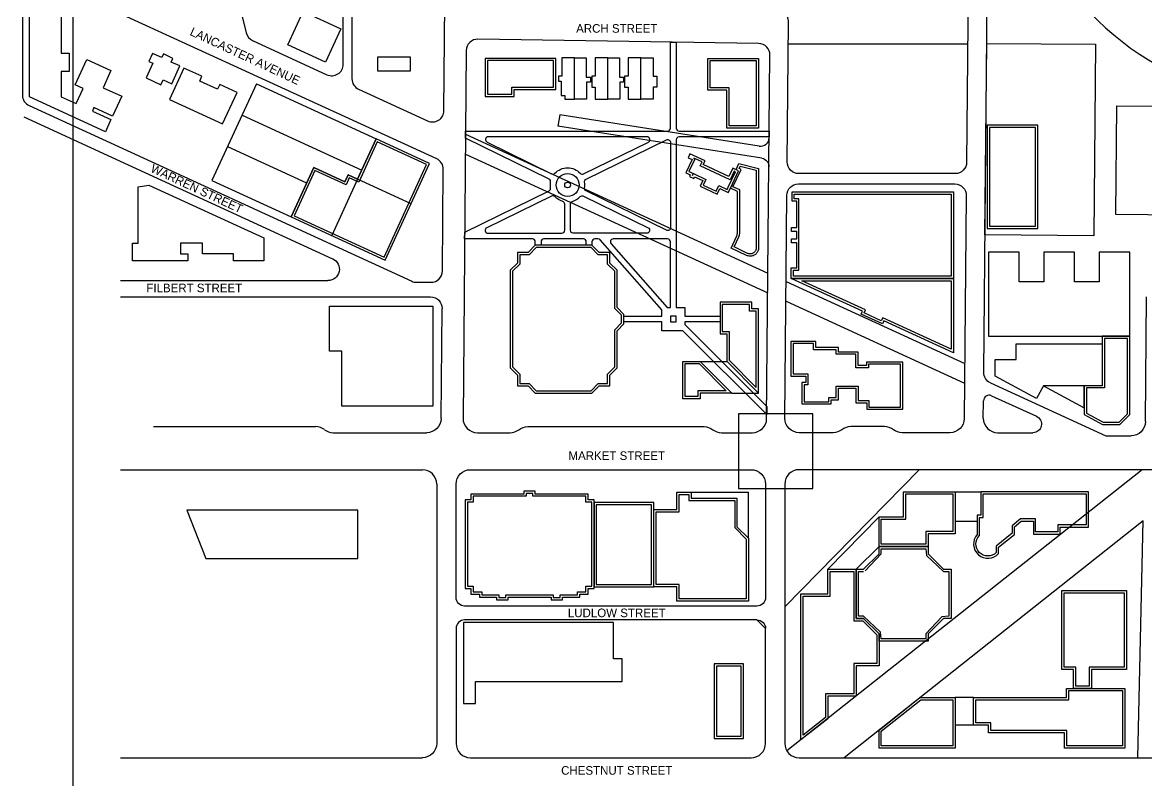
# Model space of a CAD drawing. Extents: x -2952 to 1328, y -1914 to 3293.
# Drawn here: x -2926 to -965, y -25 to 1296 of the extents above; entities that cross this region are included whole.
import ezdxf
from ezdxf.enums import TextEntityAlignment as Align

# ---------------------------------------------------------------- set-up
doc = ezdxf.new("R2010")
doc.units = 0
doc.linetypes.add('$$DASHED$$', pattern=[0])
doc.linetypes.add('DOT', pattern=[0])
for name, color, linetype in [('1', 7, 'CONTINUOUS'), ('14', 7, 'CONTINUOUS'), ('15', 7, 'CONTINUOUS'), ('3', 7, 'CONTINUOUS'), ('4', 7, 'CONTINUOUS'), ('46', 7, 'CONTINUOUS'), ('5', 7, 'CONTINUOUS')]:
    doc.layers.add(name, color=color, linetype=linetype)

msp = doc.modelspace()

# ---------------------------------------------------------------- linework, layer by layer
at = {"layer": '1', "color": 0, "linetype": 'CONTINUOUS'}
msp.add_lwpolyline([(161.4, -707.2), (161.4, 3292.8), (-2838.6, 3292.8), (-2838.6, -707.2)], close=True, dxfattribs=at)
at = {"layer": '14', "color": 0, "linetype": 'CONTINUOUS'}
msp.add_line((-2418.4, 1043.5), (-2457.9, 957.5), dxfattribs=at)
at = {"layer": '14', "color": 0, "linetype": 'DOT'}
for p, q in [((-2341.9, 1023.3), (-2387, 925)), ((-2248.4, 980.5), (-2341.9, 1023.3))]:
    msp.add_line(p, q, dxfattribs=at)
at = {"layer": '14', "color": 0, "linetype": '$$DASHED$$'}
for p in [(-1759.9, 477.3), (-1659.9, 397.3)]:
    msp.add_line(p, (-1659.9, 477.3), dxfattribs=at)
at = {"layer": '14', "color": 0, "linetype": 'CONTINUOUS'}
for points in [[(-2859, 1315.4), (-2859, 1243.2), (-2844.7, 1243.2), (-2844.7, 1211.2), (-2859, 1211.2), (-2859, 1167.1), (-2832.8, 1155), (-2820.6, 1181.5), (-2834.3, 1187.8), (-2814, 1232.1), (-2772, 1212.9), (-2785.8, 1182.8), (-2753.3, 1167.9), (-2769.1, 1133.3), (-2801.7, 1148.2), (-2804.5, 1142), (-2772, 1127.1), (-2781.6, 1106.1), (-2913.9, 1166.7), (-2913.9, 1166.7), (-2913.9, 1368.1)], [(-1679, 1002), (-1691.4, 1007.8), (-1677.2, 1038.1), (-1682, 1040.4), (-1681.6, 1040.2), (-1676.7, 1050.8), (-1642.2, 1041.8), (-1642.2, 903.5)], [(-1686.9, 1010.1), (-1672.7, 1040.4), (-1676.3, 1042.1), (-1674.5, 1046.1), (-1646.2, 1038.7), (-1646.2, 903.5)], [(-1681.6, 1040.2), (-1676.7, 1050.8), (-1642.2, 1041.8), (-1642.2, 903.5)], [(-1679, 930.5), (-1679, 1002), (-1691.4, 1007.8)], [(-1675, 930.5), (-1675, 1004.6), (-1686.9, 1010.1)], [(-1679, 930.5), (-1679, 1002)], [(-1663, 890.3), (-1690.3, 903.1), (-1680.4, 924.3)], [(-1663, 890.3), (-1690.3, 903.1), (-1680.4, 924.3)], [(-1661.3, 893.9), (-1685, 905.1), (-1676.8, 922.6)], [(-1456.1, 340.4), (-1428.1, 370.1), (-1428.1, 379), (-1350.3, 379), (-1349.1, 367.3), (-1319.4, 339.3), (-1310.5, 339.3), (-1310.5, 261.4), (-1322.3, 260.3), (-1350.3, 230.6), (-1350.3, 221.6), (-1428.1, 221.6), (-1429.3, 233.4), (-1458.9, 261.4), (-1467.9, 261.4), (-1467.9, 339.3), (-1458.9, 339.3)]]:
    msp.add_lwpolyline(points, dxfattribs=at)
for points in [[(-2436.8, 1315.6), (-2371.2, 1285.5), (-2397.9, 1227.3), (-2463.5, 1257.4)], [(-2710.9, 1199.8), (-2685, 1187.9), (-2681, 1196.5), (-2665.9, 1189.6), (-2651.7, 1220.6), (-2666.8, 1227.5), (-2663.9, 1233.9), (-2680.6, 1241.6), (-2683.5, 1235.2), (-2699.6, 1242.5), (-2706, 1228.6), (-2699.1, 1225.5), (-2710.9, 1199.8)], [(-2306.7, 1236.7), (-2249.8, 1236.7), (-2249.8, 1211.8), (-2306.7, 1211.8)], [(-2644.9, 1217.1), (-2670.1, 1162.1), (-2577.4, 1119.6), (-2552.1, 1174.6), (-2582.3, 1188.4), (-2586.2, 1180), (-2617.2, 1194.2), (-2613.3, 1202.6), (-2644.9, 1217.1)], [(-1985.3, 1227.2), (-1985.3, 1202.9), (-1991.2, 1202.9), (-1991.2, 1194.4), (-1986.6, 1194.4), (-1986.6, 1169.4), (-1980.2, 1169.4), (-1980.2, 1162.8), (-1963.3, 1162.8), (-1963.3, 1234.9), (-1985.3, 1234.9)], [(-1963.3, 1234.9), (-1942.9, 1234.9), (-1942.9, 1201.4), (-1935.7, 1201.4), (-1935.7, 1192.5), (-1942.5, 1192.5), (-1942.5, 1162.8), (-1963.3, 1162.8)], [(-1927.2, 1227.2), (-1927.2, 1202.9), (-1933.2, 1202.9), (-1933.2, 1183.6), (-1927.2, 1183.6), (-1927.2, 1162.8), (-1905.2, 1162.8), (-1905.2, 1234.9), (-1927.2, 1234.9)], [(-1905.2, 1234.9), (-1884.8, 1234.9), (-1884.8, 1201.4), (-1877.6, 1201.4), (-1877.6, 1192.5), (-1884.4, 1192.5), (-1884.4, 1162.8), (-1905.2, 1162.8)], [(-1870, 1227.2), (-1870, 1202.9), (-1875.9, 1202.9), (-1875.9, 1183.6), (-1870, 1183.6), (-1870, 1162.8), (-1847.9, 1162.8), (-1847.9, 1234.9), (-1870, 1234.9)], [(-1825.9, 1227.2), (-1825.9, 1202.9), (-1820, 1202.9), (-1820, 1183.6), (-1825.9, 1183.6), (-1825.9, 1162.8), (-1847.9, 1162.8), (-1847.9, 1234.9), (-1825.9, 1234.9)], [(-1243.3, 937.3), (-1154.9, 937.3), (-1154.9, 1117.5), (-1243.3, 1117.5)], [(-1239.3, 941.3), (-1158.9, 941.3), (-1158.9, 1113.5), (-1239.3, 1113.5)], [(-2457.9, 957.5), (-2293.6, 882.1), (-2216.2, 1050.8), (-2309.6, 1093.7), (-2341.9, 1023.3), (-2358.2, 1030.8), (-2363.8, 1018.5), (-2418.4, 1043.5)], [(-2452.6, 959.5), (-2295.5, 887.4), (-2221.5, 1048.8), (-2307.6, 1088.4), (-2339.9, 1018), (-2356.2, 1025.5), (-2361.8, 1013.2), (-2416.5, 1038.2)], [(-1735.6, 1055.4), (-1761.9, 1067.7), (-1765.2, 1060.7), (-1758.2, 1057.4), (-1768.9, 1034.5), (-1765.2, 1032.7), (-1761.5, 1031), (-1762.9, 1028.1), (-1755.4, 1024.5), (-1754, 1027.6), (-1739.4, 1020.8), (-1743.9, 1011.2), (-1714.2, 997.2), (-1709.7, 1006.8), (-1695.1, 1000), (-1691.4, 1007.8), (-1677.2, 1038.1), (-1686.9, 1042.6), (-1693.9, 1027.7), (-1738.7, 1048.7)], [(-1740.9, 1053.4), (-1754.9, 1060), (-1753.9, 1057.2), (-1763.6, 1036.4), (-1763.5, 1036.4), (-1756.2, 1032.9), (-1757.6, 1030), (-1757.4, 1029.9), (-1755.9, 1032.9), (-1734.1, 1022.7), (-1738.6, 1013.1), (-1716.1, 1002.6), (-1711.6, 1012.2), (-1697, 1005.3), (-1695, 1009.5), (-1682.5, 1036.2), (-1684.9, 1037.3), (-1691.9, 1022.4), (-1744, 1046.8)], [(-2637.9, 880.8), (-2734.4, 880.8), (-2734.4, 911.7), (-2724.4, 911.7), (-2724.4, 1009.8), (-2706.1, 1012.9), (-2505.2, 920.8), (-2505.2, 880.8), (-2558.4, 880.8), (-2558.4, 893), (-2612.3, 893), (-2612.3, 911.7), (-2650.6, 911.7), (-2650.6, 893), (-2637.9, 893), (-2637.9, 880.8)], [(-1583.9, 1001.1), (-1302.1, 1001.1), (-1302.1, 850.3), (-1585.2, 850.3), (-1585.2, 868.6), (-1575.7, 868.6), (-1575.7, 912.4), (-1584.5, 912.4), (-1584.5, 919.2), (-1575.7, 919.2), (-1575.7, 932.2), (-1584.5, 932.2), (-1584.5, 939), (-1575.7, 939), (-1575.7, 985), (-1583.9, 985)], [(-1579.9, 997.1), (-1306.1, 997.1), (-1306.1, 854.3), (-1581.2, 854.3), (-1581.2, 864.6), (-1571.7, 864.6), (-1571.7, 916.4), (-1572.8, 916.4), (-1571.7, 917.2), (-1571.7, 936.2), (-1572.8, 936.2), (-1571.7, 937.1), (-1571.7, 989), (-1579.9, 989)], [(-2062.9, 895.6), (-2062.9, 876.9), (-2075.4, 864.4), (-2075.4, 694.1), (-2062.9, 681.6), (-2062.9, 662.9), (-2044.2, 662.9), (-2031.7, 650.4), (-1932.9, 650.4), (-1920.3, 662.9), (-1901.7, 662.9), (-1901.7, 681.6), (-1889.1, 694.1), (-1889.1, 759.1), (-1877.3, 770.9), (-1877.3, 787.6), (-1889.1, 799.4), (-1889.1, 864.4), (-1901.7, 876.9), (-1901.7, 895.6), (-1920.3, 895.6), (-1932.9, 908.1), (-2031.7, 908.1), (-2044.2, 895.6)], [(-2058.9, 891.6), (-2058.9, 875.3), (-2071.4, 862.7), (-2071.4, 695.8), (-2058.9, 683.2), (-2058.9, 666.9), (-2042.6, 666.9), (-2030, 654.4), (-1934.5, 654.4), (-1922, 666.9), (-1905.7, 666.9), (-1905.7, 683.2), (-1893.1, 695.8), (-1893.1, 760.7), (-1881.3, 772.6), (-1881.3, 785.9), (-1893.1, 797.8), (-1893.1, 862.7), (-1905.7, 875.3), (-1905.7, 891.6), (-1922, 891.6), (-1934.5, 904.1), (-2030, 904.1), (-2042.6, 891.6)], [(-1240.8, 896.2), (-1240.8, 749.7), (-994.7, 749.7), (-994.7, 896.2), (-1048.2, 896.2), (-1048.2, 844), (-1091, 844), (-1091, 896.2), (-1144.5, 896.2), (-1144.5, 844), (-1187.3, 844), (-1187.3, 896.2), (-1240.8, 896.2)], [(-1585.2, 850.3), (-1302.1, 850.3), (-1302.1, 720.4), (-1423.7, 776.2), (-1426.1, 771), (-1463.3, 788), (-1460.9, 793.3)], [(-1566.9, 846.3), (-1306.1, 846.3), (-1306.1, 726.7), (-1425.7, 781.5), (-1428.1, 776.3), (-1458, 790), (-1455.6, 795.2)], [(-2210.7, 802), (-2210.7, 627.4), (-2369.3, 627.4), (-2369.3, 723.5), (-2390.8, 723.5), (-2390.8, 802)], [(-1585.9, 740.5), (-1585.9, 679.7), (-1560, 679.7), (-1560, 668.5), (-1566.8, 668.5), (-1566.8, 631.3), (-1515.6, 631.3), (-1515.6, 638.8), (-1502.7, 638.8), (-1502.7, 658.6), (-1472.7, 658.6), (-1472.7, 633.2), (-1453.6, 633.2), (-1453.6, 622), (-1390.8, 622), (-1390.8, 704.5), (-1454.2, 704.5), (-1454.2, 698.3), (-1468.6, 698.3), (-1468.6, 721.9), (-1502.7, 721.9), (-1502.7, 730), (-1542.2, 730), (-1542.2, 740.5)], [(-1581.9, 736.5), (-1581.9, 683.7), (-1556, 683.7), (-1556, 664.5), (-1562.8, 664.5), (-1562.8, 635.3), (-1519.6, 635.3), (-1519.6, 642.8), (-1506.7, 642.8), (-1506.7, 662.6), (-1468.7, 662.6), (-1468.7, 637.2), (-1449.6, 637.2), (-1449.6, 626), (-1394.8, 626), (-1394.8, 700.5), (-1450.2, 700.5), (-1450.2, 694.3), (-1472.6, 694.3), (-1472.6, 717.9), (-1506.7, 717.9), (-1506.7, 726), (-1546.2, 726), (-1546.2, 736.5)], [(-1193, 709.1), (-1193, 736.4), (-1042.9, 736.4), (-1042.9, 663.2), (-1145.3, 663.2), (-1157.4, 640.8), (-1229.5, 679.7), (-1229.5, 709.1), (-1193, 709.1)], [(-1145.3, 663.2), (-1074, 624.7), (-1074, 663.2)], [(-2154.3, 309.7), (-2144.3, 309.7), (-2144.3, 299.7), (-2129.3, 299.7), (-2129.3, 294.7), (-2099.3, 294.7), (-2099.3, 289.7), (-2079.3, 289.7), (-2079.3, 294.7), (-2004.3, 294.7), (-2004.3, 289.7), (-1984.3, 289.7), (-1984.3, 294.7), (-1954.3, 294.7), (-1954.3, 299.7), (-1939.3, 299.7), (-1939.3, 309.7), (-1929.3, 309.7), (-1929.3, 464.3), (-1939.3, 464.3), (-1939.3, 474.3), (-2031.8, 474.3), (-2031.8, 479.3), (-2051.8, 479.3), (-2051.8, 474.3), (-2144.3, 474.3), (-2144.3, 464.3), (-2154.3, 464.3)], [(-2150.3, 313.7), (-2140.3, 313.7), (-2140.3, 303.7), (-2125.3, 303.7), (-2125.3, 298.7), (-2095.3, 298.7), (-2095.3, 293.7), (-2083.3, 293.7), (-2083.3, 298.7), (-2000.3, 298.7), (-2000.3, 293.7), (-1988.3, 293.7), (-1988.3, 298.7), (-1958.3, 298.7), (-1958.3, 303.7), (-1943.3, 303.7), (-1943.3, 313.7), (-1933.3, 313.7), (-1933.3, 460.3), (-1943.3, 460.3), (-1943.3, 470.3), (-2035.8, 470.3), (-2035.8, 475.3), (-2047.8, 475.3), (-2047.8, 470.3), (-2140.3, 470.3), (-2140.3, 460.3), (-2150.3, 460.3)], [(-1679.9, 467.3), (-1679.9, 417.3), (-1659.9, 397.3), (-1659.9, 287.7), (-1784.9, 287.7), (-1784.9, 312.7), (-1824.9, 312.7), (-1824.9, 447.3), (-1784.9, 447.3), (-1784.9, 447.3), (-1784.9, 477.3), (-1759.9, 477.3), (-1759.9, 467.3)], [(-1683.9, 463.3), (-1683.9, 415.7), (-1663.9, 395.7), (-1663.9, 291.7), (-1780.9, 291.7), (-1780.9, 316.7), (-1820.9, 316.7), (-1820.9, 443.3), (-1780.9, 443.3), (-1780.9, 473.3), (-1763.9, 473.3), (-1763.9, 463.3)], [(-2341.1, 445.9), (-2639.9, 445.9), (-2606.8, 361.7), (-2341.1, 361.7)], [(-1458.9, 343.3), (-1432.1, 370.1), (-1432.1, 383), (-1346.3, 383), (-1346.3, 370.1), (-1319.4, 343.3), (-1306.5, 343.3), (-1306.5, 257.4), (-1319.4, 257.4), (-1346.3, 230.6), (-1346.3, 217.6), (-1432.1, 217.6), (-1432.1, 230.6), (-1458.9, 257.4), (-1471.9, 257.4), (-1471.9, 343.3), (-1458.9, 343.3)], [(-1113.1, 305.9), (-1000.4, 305.9), (-1000.4, 168.3), (-1061.2, 168.3), (-1061.2, 135.5), (-1092.8, 135.5), (-1092.8, 168.3), (-1113.1, 168.3)], [(-1109.1, 301.9), (-1004.4, 301.9), (-1004.4, 172.3), (-1065.2, 172.3), (-1065.2, 139.5), (-1088.8, 139.5), (-1088.8, 172.3), (-1109.1, 172.3)], [(-1895.4, 250.5), (-2157.3, 250.5), (-2157.3, 109.1), (-2136.3, 109.1), (-2136.3, 147.2), (-1880.4, 147.2), (-1880.4, 186.8), (-1895.4, 186.8)], [(-1668.3, 178), (-1719.7, 178), (-1719.7, 48.3), (-1668.3, 48.3)], [(-1672.3, 174), (-1715.7, 174), (-1715.7, 52.3), (-1672.3, 52.3)], [(-1105.2, 135.5), (-1003.2, 135.5), (-1003.2, 31.3), (-1108.7, 31.3), (-1108.7, 58.2), (-1241.1, 58.2), (-1241.1, 71.3), (-1267.3, 71.3), (-1267.3, 119.4), (-1105.2, 119.4)], [(-1101.2, 131.5), (-1007.2, 131.5), (-1007.2, 35.3), (-1104.7, 35.3), (-1104.7, 62.2), (-1237.1, 62.2), (-1237.1, 75.3), (-1263.3, 75.3), (-1263.3, 115.4), (-1101.2, 115.4)]]:
    msp.add_lwpolyline(points, close=True, dxfattribs=at)
for points in [[(-1680.4, 924.3, 0.05487), (-1679.4, 927.3, 0.054875), (-1679, 930.5, 0.054875)], [(-1680.4, 924.3, 0.05487), (-1679.4, 927.3, 0.054875), (-1679, 930.5, 0.054875)], [(-1676.8, 922.6, 0.055058), (-1675.5, 926.4, 0.055062), (-1675, 930.5, 0.055062)], [(-1642.2, 903.5, -0.050289), (-1642.5, 900.6, -0.050285), (-1643.4, 897.8, -0.050279), (-1644.8, 895.2, -0.050272), (-1646.7, 893, -0.050265), (-1649, 891.2, -0.050259), (-1651.6, 889.9, -0.050256), (-1654.4, 889.1, -0.050255), (-1657.3, 889, -0.050257), (-1660.2, 889.4, -0.050261), (-1663, 890.3, -0.050261)], [(-1642.2, 903.5, -0.050289), (-1642.5, 900.6, -0.050285), (-1643.4, 897.8, -0.050279), (-1644.8, 895.2, -0.050272), (-1646.7, 893, -0.050265), (-1649, 891.2, -0.050259), (-1651.6, 889.9, -0.050256), (-1654.4, 889.1, -0.050255), (-1657.3, 889, -0.050257), (-1660.2, 889.4, -0.050261), (-1663, 890.3, -0.050261)], [(-1646.2, 903.5, -0.050346), (-1646.5, 901.4, -0.050341), (-1647.1, 899.4, -0.050332), (-1648.1, 897.5, -0.050322), (-1649.5, 895.9, -0.050313), (-1651.1, 894.6, -0.050305), (-1653, 893.6, -0.0503), (-1655.1, 893.1, -0.050298), (-1657.2, 892.9, -0.050301), (-1659.3, 893.2, -0.050307), (-1661.3, 893.9, -0.050307)], [(-1116, 416.4), (-1066.7, 416.4), (-1066.7, 478.4), (-1254.3, 478.4), (-1254.3, 437.6), (-1261, 437.6), (-1261, 403.5, 0.998434), (-1223.6, 370.7), (-1223.6, 381.4), (-1195.9, 403.9), (-1195.9, 417.2), (-1183.9, 426.9), (-1162.8, 426.9), (-1162.8, 404.5), (-1116, 404.5), (-1116, 416.4)], [(-1227.6, 372.3, -0.998266), (-1257, 401.9), (-1257, 433.6), (-1250.3, 433.6), (-1250.3, 474.4), (-1070.7, 474.4), (-1070.7, 420.4), (-1120, 420.4), (-1120, 408.5), (-1158.8, 408.5), (-1158.8, 430.9), (-1185.3, 430.9), (-1199.9, 419.1), (-1199.9, 405.8), (-1227.6, 383.4), (-1227.6, 372.3), (-1227.6, 372.3)]]:
    msp.add_lwpolyline(points, format="xyb", dxfattribs=at)
at = {"layer": '15', "color": 0, "linetype": '$$DASHED$$'}
for p, q in [((-1744.2, 705.6), (-1697.5, 705.6)), ((-1689, 650.4), (-1642.2, 650.4)), ((-1299.2, 478.4), (-1254.3, 478.4)), ((-1432.1, 434.7), (-1521.6, 343.3)), ((-1299.2, 426.8), (-1261, 426.8)), ((-1432.1, 383), (-1471.9, 343.3)), ((-1267.3, 119.4), (-1299.2, 119.4)), ((-1267.3, 71.3), (-1299.2, 71.3))]:
    msp.add_line(p, q, dxfattribs=at)
at = {"layer": '15', "color": 0, "linetype": 'CONTINUOUS'}
msp.add_line((-994.7, 612.7), (-1011.7, 595.8), dxfattribs=at)
for points in [[(-2068.5, 1179.8), (-1996, 1179.8), (-1996, 1233.9), (-2119.2, 1233.9), (-2119.2, 1167.3), (-2068.5, 1167.3)], [(-2072.5, 1183.8), (-2000, 1183.8), (-2000, 1229.9), (-2115.2, 1229.9), (-2115.2, 1171.3), (-2072.5, 1171.3)], [(-1697.5, 1178.6), (-1730.7, 1178.6), (-1730.7, 1233.9), (-1642.2, 1233.9), (-1642.2, 1112.3), (-1697.5, 1112.3)], [(-1693.5, 1182.6), (-1726.7, 1182.6), (-1726.7, 1229.9), (-1646.2, 1229.9), (-1646.2, 1116.3), (-1693.5, 1116.3)], [(-1709.5, 809), (-1709.5, 753.8), (-1697.5, 753.8), (-1697.5, 706.1), (-1642.2, 650.4), (-1642.2, 797), (-1654.2, 797), (-1654.2, 809)], [(-1705.5, 805), (-1705.5, 757.8), (-1693.5, 757.8), (-1693.5, 707.7), (-1646.2, 660.1), (-1646.2, 793), (-1658.2, 793), (-1658.2, 805)], [(-1074, 663.2), (-1074, 613), (-1042, 595.8), (-1011.7, 595.8), (-994.7, 612.7), (-994.7, 749.7), (-1042.9, 749.7), (-1042.9, 663.2)], [(-1070, 659.2), (-1070, 615.4), (-1041, 599.8), (-1013.4, 599.8), (-998.7, 614.4), (-998.7, 745.7), (-1038.9, 745.7), (-1038.9, 659.2)], [(-1774.3, 705.6), (-1744.2, 705.6), (-1689, 650.4), (-1744.1, 650.4), (-1744.1, 640.4), (-1774.3, 640.4)], [(-1770.3, 701.6), (-1745.9, 701.6), (-1698.6, 654.4), (-1748.1, 654.4), (-1748.1, 644.4), (-1770.3, 644.4)], [(-1299.2, 478.4), (-1299.2, 404.9), (-1346.3, 404.9), (-1346.3, 383), (-1432.1, 383), (-1432.1, 434.7), (-1389.2, 434.7), (-1389.2, 478.4)], [(-1303.2, 474.4), (-1303.2, 408.9), (-1350.3, 408.9), (-1350.3, 387), (-1428.1, 387), (-1428.1, 430.7), (-1385.2, 430.7), (-1385.2, 474.4)], [(-1929.3, 312.7), (-1824.9, 312.7), (-1824.9, 459.7), (-1929.3, 459.7)], [(-1925.3, 316.7), (-1828.9, 316.7), (-1828.9, 455.7), (-1925.3, 455.7)], [(-1568.2, 45.7), (-1568.2, 300.3), (-1521.6, 300.3), (-1521.6, 343.3), (-1471.9, 343.3), (-1471.9, 257.4), (-1458.9, 257.4), (-1432.1, 230.6), (-1432.1, 174.9), (-1471.9, 174.9), (-1471.9, 121.9), (-1521.6, 121.9), (-1521.6, 82.6)], [(-1564.2, 54), (-1564.2, 296.3), (-1517.6, 296.3), (-1517.6, 339.3), (-1475.9, 339.3), (-1475.9, 253.4), (-1460.6, 253.4), (-1436.1, 228.9), (-1436.1, 178.9), (-1475.9, 178.9), (-1475.9, 125.9), (-1525.6, 125.9), (-1525.6, 84.5)], [(-1360.6, 119.4), (-1299.2, 119.4), (-1299.2, 31.3), (-1432.1, 31.3), (-1432.1, 62.8)], [(-1359.2, 115.4), (-1303.2, 115.4), (-1303.2, 35.3), (-1428.1, 35.3), (-1428.1, 60.9)]]:
    msp.add_lwpolyline(points, close=True, dxfattribs=at)
at = {"layer": '3', "color": 0, "linetype": 'CONTINUOUS'}
for p, q in [((-1249.4, 686.6), (-1237.7, 1985.1)), ((-1589.9, 1259.2), (-1277.5, 1259.2)), ((-2518.4, 1189.5), (-2595.8, 1020.8)), ((-2518.4, 1189.5), (-2309.6, 1093.7)), ((-2923.9, 1131.7), (-2385.3, 884.6)), ((-2543.4, 1135), (-2334.6, 1039.2)), ((-2568.7, 1080), (-2430.7, 1016.7)), ((-2341.9, 1023.3), (-2309.6, 1093.7)), ((-2457.9, 957.5), (-2418.4, 1043.5)), ((-2418.4, 1043.5), (-2363.8, 1018.5)), ((-2595.8, 1020.8), (-2457.9, 957.5)), ((-2363.8, 1018.5), (-2358.2, 1030.8)), ((-2358.2, 1030.8), (-2341.9, 1023.3)), ((-2755.5, 846.4), (-2393.6, 846.4)), ((-2755.5, 818), (-2214.3, 818)), ((-967.3, 600.5), (-965.4, 818.1)), ((-2196.1, 606), (-2194.3, 797.8)), ((-1237.7, 668.2), (-1036.1, 575.7)), ((-1250.1, 606.5), (-1249.8, 636.8)), ((-1235.7, 645.8), (-1157.3, 609.9)), ((-2698, 591.8), (-2414.9, 591.8)), ((-2384.2, 581.2), (-2221.1, 581.2)), ((-1225.1, 581.2), (-1163.6, 581.2)), ((-1036.1, 575.7), (-992.3, 575.7)), ((-2755.5, 516.7), (-2228.7, 516.7)), ((-2203.7, 491.7), (-2203.7, 39.5)), ((-2755.5, 14.5), (-2228.7, 14.5))]:
    msp.add_line(p, q, dxfattribs=at)
at = {"layer": '3', "color": 0, "linetype": '$$DASHED$$'}
for p, q in [((-1989.1, 1135.3), (-1992.2, 1115.5)), ((-1641, 1080.8), (-1989.1, 1135.3)), ((-2153.4, 1101.6), (-1625.8, 859.6)), ((-1636.8, 1059.9), (-1992.2, 1115.5)), ((-2153.7, 1067), (-1626.1, 824.9)), ((-1594, 845), (-1282.5, 702.1)), ((-1594.3, 810.4), (-1282.8, 667.4)), ((-1362.3, 516.7), (-1596.5, 277.6)), ((-972.7, 516.7), (-1592.7, 26.3)), ((-971.2, 427.4), (-1493.1, 14.5)), ((-980.3, 14.5), (-971.2, 427.4))]:
    msp.add_line(p, q, dxfattribs=at)
at = {"layer": '3', "color": 0, "linetype": 'CONTINUOUS'}
for points in [[(-1156.9, 2418.8, 0.014038), (-1194.4, 1654.3, 0.322028), (-875.4, 1190, 0.11884), (-470, 1145.7, -0.002762), (-136, 1186.6)], [(-2366.9, 1223.5), (-2366.9, 1436.1), (-2351.7, 1436.1), (-2351.7, 1198.2, 0.293209), (-2340.1, 1180.1), (-2219.6, 1124.8, 0.543688), (-2191.2, 1142.8), (-2187.3, 1579.2, 0.474691), (-2211.2, 1599), (-2576.3, 1527.6, 0.428949), (-2591.9, 1503.2), (-2536.1, 1278.3, 0.22825), (-2525, 1264.9), (-2395.2, 1205.4, 0.546605), (-2366.9, 1223.5)], [(-1629.3, 1512.4), (-1291.7, 1550.7, -0.450369), (-1275, 1535.6), (-1279.3, 1052.8, -0.411744), (-1299.3, 1032.9), (-1572.1, 1032.9, -0.416858), (-1592.1, 1053.1), (-1589.9, 1297, 0.068092), (-1590.6, 1302.4), (-1642.1, 1493.6, -0.458893), (-1629.3, 1512.4)], [(-2213.8, 843.5, 0.411821), (-2193.8, 863.3), (-2192.2, 1040.3, 0.295917), (-2203.8, 1058.7), (-2898.1, 1377.2, 0.546605), (-2926.4, 1359), (-2926.4, 1169.7, 0.293155), (-2914.8, 1151.6), (-2247.3, 845.3, 0.10795), (-2238.9, 843.5), (-2213.8, 843.5)], [(-2152.1, 1247.5), (-2157.8, 606.5, 0.41685), (-2132.8, 581.2), (-2075.6, 581.2, 0.166773), (-2060.2, 586.5, -0.166773), (-2044.9, 591.8), (-1737.4, 591.8, -0.166773), (-1722.1, 586.5, 0.166773), (-1706.8, 581.2), (-1653.1, 581.2, 0.411582), (-1628.1, 606), (-1622.4, 1239.5, 0.412268), (-1642.1, 1259.7), (-2131.8, 1267.4, 0.416161), (-2152.1, 1247.5), (-2152.1, 1247.5)], [(-1785.9, 1261.9), (-1785.9, 1112.1, 0.414214), (-1780.9, 1107.1), (-1623.6, 1107.1), (-1623.6, 1097.1), (-1780.9, 1097.1, 0.414214), (-1785.9, 1092.1), (-1785.9, 799.5), (-1770.7, 799.5), (-1770.7, 784.3), (-1709.5, 784.3), (-1709.5, 774.3), (-1770.7, 774.3), (-1770.7, 769.6), (-1627.9, 626.8), (-1628, 612.8), (-1774.3, 759), (-1811.2, 759), (-1811.2, 774.3), (-1877.3, 774.3), (-1877.3, 784.3), (-1811.2, 784.3), (-1811.2, 795.5), (-1918.8, 917.4, 0.215197), (-1922.5, 919.1), (-1927.9, 919.1, 0.414214), (-1932.9, 914.1), (-1932.9, 908.1), (-1942.9, 908.1), (-1942.9, 914.1, 0.414214), (-1947.9, 919.1), (-2016.7, 919.1, 0.414214), (-2021.7, 914.1), (-2021.7, 908.1), (-2031.7, 908.1), (-2031.7, 914.1, 0.414214), (-2036.7, 919.1), (-2155, 919.1), (-2154.9, 930.9), (-2007.8, 1002.9, 0.331679), (-2005, 1008.2, -0.083159), (-2005, 1018.1, 0.331679), (-2007.7, 1023.4), (-2153.4, 1095), (-2153.3, 1107.1), (-1800.9, 1107.1, 0.414214), (-1795.9, 1112.1), (-1795.9, 1262.1), (-1785.9, 1261.9)], [(-1947.5, 1032.4), (-1834.5, 1087.7, 0.794995), (-1836.7, 1097.1), (-2113.6, 1097.1, 0.794325), (-2115.8, 1087.7), (-2003.3, 1032.4, 0.331679), (-1997.5, 1033.5, -0.43782), (-1953.4, 1033.5, 0.331679), (-1947.5, 1032.4), (-1947.5, 1032.4)], [(-1943.1, 1023.4), (-1803.1, 1091.8, -0.554662), (-1795.9, 1087.3), (-1795.9, 938.6, -0.555199), (-1803.1, 934.1), (-1943.1, 1002.8, -0.331679), (-1945.9, 1008.2, 0.083159), (-1945.8, 1018.1, -0.331679), (-1943.1, 1023.4), (-1943.1, 1023.4)], [(-1592.7, 995.1, -0.411582), (-1572.7, 1014.9), (-1299.8, 1014.9, -0.41685), (-1279.8, 994.8), (-1283.3, 606, -0.411582), (-1308.3, 581.2), (-1391.8, 581.2, -0.166773), (-1407.1, 586.5, 0.166773), (-1422.5, 591.8), (-1481.5, 591.8, 0.166773), (-1496.9, 586.5, -0.166773), (-1512.2, 581.2), (-1571.2, 581.2, -0.41685), (-1596.2, 606.5), (-1592.7, 995.1), (-1592.7, 995.1)], [(-1980.4, 934.1), (-1980.4, 979.6, 0.331679), (-1984, 984.4, -0.134917), (-1997.5, 992.8, 0.331679), (-2003.4, 993.9), (-2116.4, 938.6, 0.794995), (-2114.2, 929.1), (-1985.4, 929.1, 0.414214), (-1980.4, 934.1)], [(-1947.5, 993.9), (-1835, 938.6, -0.794325), (-1837.2, 929.1), (-1965.4, 929.1, -0.414214), (-1970.4, 934.1), (-1970.4, 979.6, -0.331679), (-1966.9, 984.4, 0.134498), (-1953.4, 992.8, -0.331679), (-1947.5, 993.9), (-1947.5, 993.9)], [(-1899.6, 910.8), (-1801.4, 799.5), (-1795.9, 799.5), (-1795.9, 914.1, 0.414214), (-1800.9, 919.1), (-1895.9, 919.1, 0.645824), (-1899.6, 910.8)], [(-2170, 293.9), (-2170, 491.7, -0.414214), (-2145, 516.7), (-1655.1, 516.7, -0.414214), (-1630.1, 491.7), (-1630.1, 293.9, -0.414222), (-1645.1, 278.9), (-2155, 278.9, -0.414222), (-2170, 293.9), (-2170, 293.9)], [(-497.7, 516.7), (-1571.5, 516.7, 0.414214), (-1596.5, 491.7), (-1596.5, 39.5, 0.414214), (-1571.5, 14.5), (49.4, 14.5, 0.414214), (74.4, 39.5), (74.4, 211.8, 0.414214), (49.4, 236.8), (-422.7, 236.8, -0.414206), (-472.7, 286.8), (-472.7, 491.7, 0.414214), (-497.7, 516.7)], [(-1596.5, 491.7), (-1596.5, 39.5, 0.414214), (-1571.5, 14.5), (49.4, 14.5, 0.414214), (74.4, 39.5), (74.4, 211.8, 0.414214), (49.4, 236.8), (-422.7, 236.8, -0.414206), (-472.7, 286.8), (-472.7, 491.7, 0.414214), (-497.7, 516.7), (-1571.5, 516.7, 0.414214), (-1596.5, 491.7)], [(-1645.1, 254.8), (-2155, 254.8, 0.414222), (-2170, 239.8), (-2170, 39.5, 0.414214), (-2145, 14.5), (-1655.1, 14.5, 0.414214), (-1630.1, 39.5), (-1630.1, 239.8), (-1645.1, 254.8)]]:
    msp.add_lwpolyline(points, format="xyb", dxfattribs=at)
for points in [[(-1795.9, 774.3), (-1785.9, 774.3), (-1785.9, 784.3), (-1795.9, 784.3)], [(-1795.9, 774.3), (-1785.9, 774.3), (-1785.9, 784.3), (-1795.9, 784.3)], [(-1677.3, 483.9), (-1547.3, 483.9), (-1547.3, 613.9), (-1677.3, 613.9)]]:
    msp.add_lwpolyline(points, close=True, dxfattribs=at)
for radius in [20, 5]:
    msp.add_circle((-1975.4, 1013.1), radius, dxfattribs=at)
at = {"layer": '3', "color": 0, "linetype": '$$DASHED$$'}
msp.add_arc((-1638.7, 1095.6), 15, 261.1074, 359.4847, dxfattribs=at)
at = {"layer": '3', "color": 0, "linetype": '$$DASHED$$', "extrusion": (0, 0, -1)}
msp.add_arc((1639.1, 1045.1), 15, 98.8926, 180.5153, dxfattribs=at)
at = {"layer": '3', "color": 0, "linetype": 'CONTINUOUS', "extrusion": (0, 0, -1)}
for centre, radius, start, end in [((2393.6, 866.4), 20, 114.6449, 270), ((2214.3, 798), 20, 90, 180.5153), ((1229.4, 686.4), 20, 294.6449, 0.5153), ((1163.6, 596.2), 15, 114.6449, 270), ((2221.1, 606.2), 25, 180.5153, 270), ((992.3, 600.7), 25, 180.5153, 270), ((1645.1, 239.8), 15, 89.9984, 180), ((2228.7, 39.5), 25, 180, 270)]:
    msp.add_arc(centre, radius, start, end, dxfattribs=at)
at = {"layer": '3', "color": 0, "linetype": 'CONTINUOUS'}
for centre, radius, start, end in [((-1239.8, 636.7), 10, 65.3551, 179.4847), ((-2414.9, 566.8), 25, 52.127, 90), ((-1225.1, 606.2), 25, 179.4847, 270), ((-2384.2, 606.2), 25, 232.127, 270), ((-2228.7, 491.7), 25, 0, 90)]:
    msp.add_arc(centre, radius, start, end, dxfattribs=at)
at = {"layer": '4', "color": 0, "linetype": 'CONTINUOUS'}
for points in [[(-1247.2, 926.2), (-1244.2, 1260.1), (-1054.2, 1258.4), (-1057.2, 924.5)], [(-685.1, 958.4), (-1018.9, 961.4), (-1017.2, 1151.4), (-683.4, 1148.4)]]:
    msp.add_lwpolyline(points, close=True, dxfattribs=at)
at = {"layer": '5', "color": 0, "linetype": 'CONTINUOUS'}
for points in [[(-1785.9, 1261.9), (-1785.9, 1112.1, 0.414214), (-1780.9, 1107.1), (-1623.6, 1107.1), (-1623.6, 1097.1), (-1780.9, 1097.1, 0.414214), (-1785.9, 1092.1), (-1785.9, 799.5), (-1770.7, 799.5), (-1770.7, 784.3), (-1709.5, 784.3), (-1709.5, 774.3), (-1770.7, 774.3), (-1770.7, 769.6), (-1627.9, 626.8), (-1628, 612.8), (-1774.3, 759), (-1811.2, 759), (-1811.2, 774.3), (-1877.3, 774.3), (-1877.3, 784.3), (-1811.2, 784.3), (-1811.2, 795.5), (-1918.8, 917.4, 0.215197), (-1922.5, 919.1), (-1927.9, 919.1, 0.414214), (-1932.9, 914.1), (-1932.9, 908.1), (-1942.9, 908.1), (-1942.9, 914.1, 0.414214), (-1947.9, 919.1), (-2016.7, 919.1, 0.414214), (-2021.7, 914.1), (-2021.7, 908.1), (-2031.7, 908.1), (-2031.7, 914.1, 0.414214), (-2036.7, 919.1), (-2155, 919.1), (-2154.9, 930.9), (-2007.8, 1002.9, 0.331679), (-2005, 1008.2, -0.083159), (-2005, 1018.1, 0.331679), (-2007.7, 1023.4), (-2153.4, 1095), (-2153.3, 1107.1), (-1800.9, 1107.1, 0.414214), (-1795.9, 1112.1), (-1795.9, 1262.1), (-1785.9, 1261.9)], [(-1947.5, 1032.4), (-1834.5, 1087.7, 0.794995), (-1836.7, 1097.1), (-2113.6, 1097.1, 0.794325), (-2115.8, 1087.7), (-2003.3, 1032.4, 0.331679), (-1997.5, 1033.5, -0.43782), (-1953.4, 1033.5, 0.331679), (-1947.5, 1032.4), (-1947.5, 1032.4)], [(-1943.1, 1023.4), (-1803.1, 1091.8, -0.554662), (-1795.9, 1087.3), (-1795.9, 938.6, -0.555199), (-1803.1, 934.1), (-1943.1, 1002.8, -0.331679), (-1945.9, 1008.2, 0.083159), (-1945.8, 1018.1, -0.331679), (-1943.1, 1023.4), (-1943.1, 1023.4)], [(-1980.4, 934.1), (-1980.4, 979.6, 0.331679), (-1984, 984.4, -0.134917), (-1997.5, 992.8, 0.331679), (-2003.4, 993.9), (-2116.4, 938.6, 0.794995), (-2114.2, 929.1), (-1985.4, 929.1, 0.414214), (-1980.4, 934.1)], [(-1947.5, 993.9), (-1835, 938.6, -0.794325), (-1837.2, 929.1), (-1965.4, 929.1, -0.414214), (-1970.4, 934.1), (-1970.4, 979.6, -0.331679), (-1966.9, 984.4, 0.134498), (-1953.4, 992.8, -0.331679), (-1947.5, 993.9), (-1947.5, 993.9)], [(-1899.6, 910.8), (-1801.4, 799.5), (-1795.9, 799.5), (-1795.9, 914.1, 0.414214), (-1800.9, 919.1), (-1895.9, 919.1, 0.645824), (-1899.6, 910.8)]]:
    msp.add_lwpolyline(points, format="xyb", dxfattribs=at)
msp.add_circle((-1975.4, 1013.1), 20, dxfattribs=at)

# ---------------------------------------------------------------- texts
at = {"layer": '46', "color": 0, "linetype": 'CONTINUOUS'}
for s, p in [('LANCASTER AVENUE', (-2538, 1238)), ('WARREN STREET', (-2622.3, 1006.9))]:
    msp.add_text(s, height=15, rotation=335.0646, dxfattribs=at).set_placement(p, align=Align.MIDDLE)
for s, p in [('ARCH STREET', (-1889.7, 1286.1)), ('FILBERT STREET', (-2626.7, 833.6)), ('MARKET STREET', (-1889.7, 541.2)), ('LUDLOW STREET', (-1889.7, 267.1)), ('CHESTNUT STREET', (-1889.7, -7.6))]:
    msp.add_text(s, height=15, dxfattribs=at).set_placement(p, align=Align.MIDDLE)

doc.saveas('drawing.dxf')
